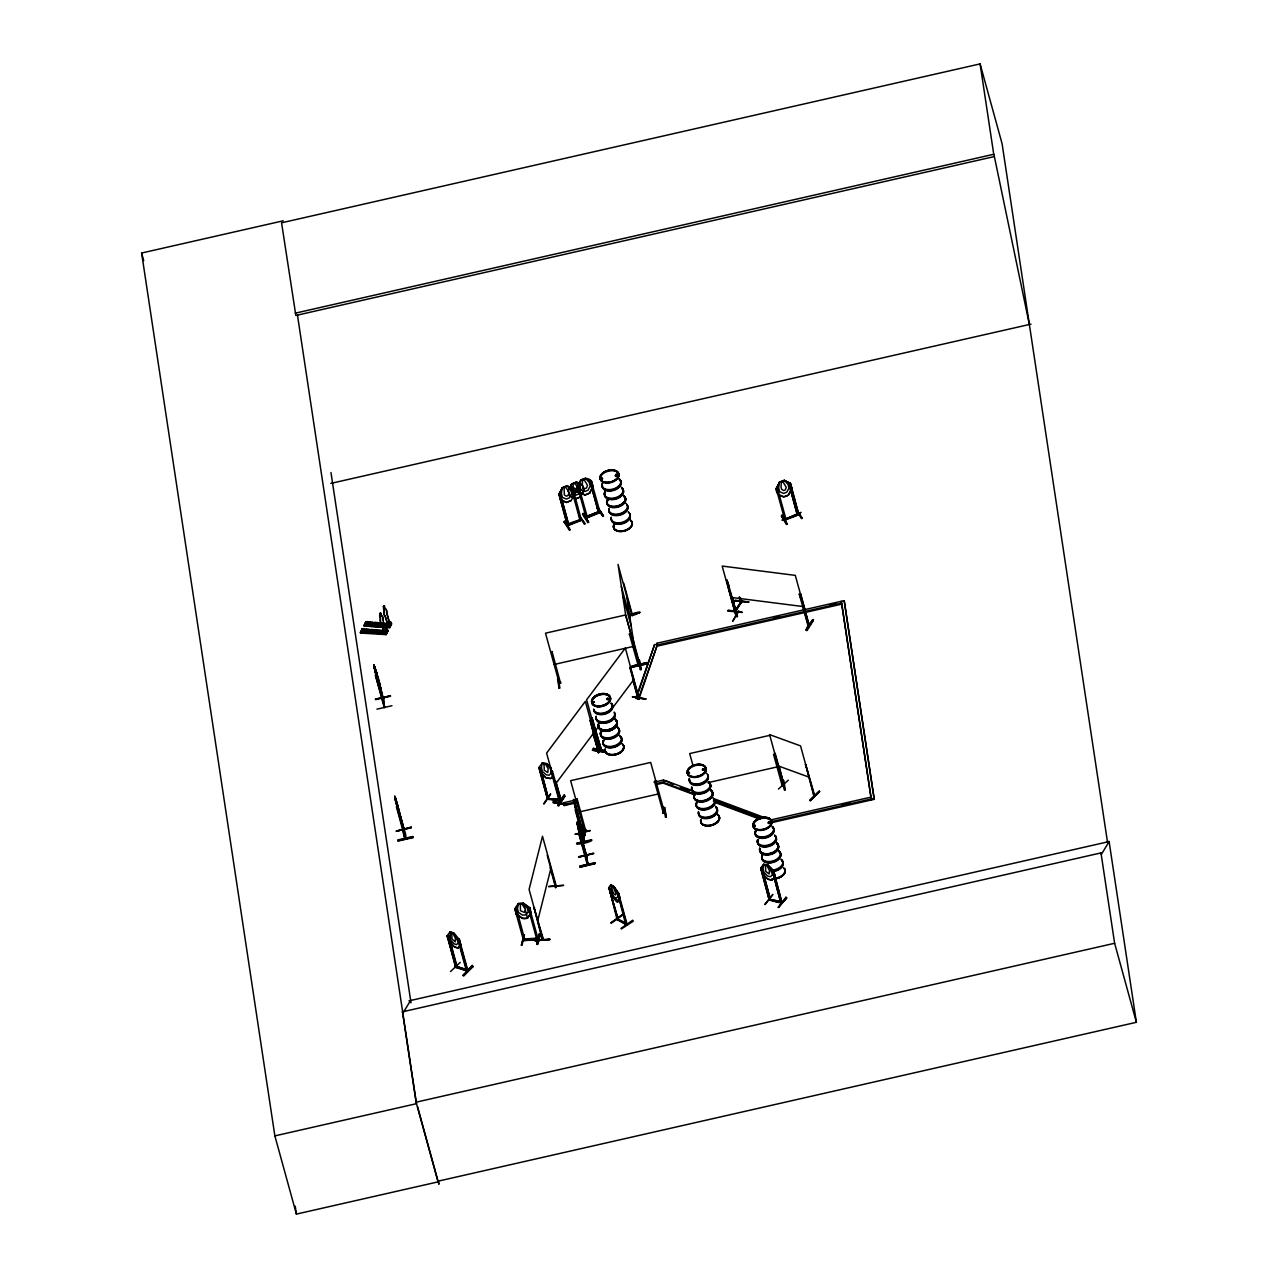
<?xml version="1.0" encoding="UTF-8"?>
<svg xmlns="http://www.w3.org/2000/svg" width="1278" height="1278" viewBox="0 0 1278 1278"><rect width="100%" height="100%" fill="white"/><g stroke="black" fill="none" stroke-linecap="round" stroke-linejoin="round"><path stroke-width="1.5" d="M560.467 493.755L558.901 494.203L567.544 525.833L569.077 525.29M385.413 630.086L384.279 632.61L381.275 623.009A3.435 1.326 -86.3 0 1 380.365 618.44L379.598 615.629L380.572 618.456A3.435 1.326 -86.3 0 0 381.467 623.025L384.47 632.626M385.796 629.846L386.371 632.674L386.467 629.958L384.742 630.198L385.764 630.629L386.499 629.399L387.122 631.683M390.125 623.121L388.464 623.137L390.365 623.233M384.343 606.06L385.429 609.191A3.435 1.326 -86.3 0 1 386.787 612.833L390.333 625.645L390.046 623.696M384.87 630.613L385.972 630.405M386.1 630.709L385.013 630.326M390.094 625.629L390.221 622.338L389.742 623.616L388.656 622.833M451.629 933.1L452.061 939.074L455.24 941.854L455.383 938.164L452.939 933.515L451.533 933.196M551.106 769.484L560.643 802.456C559.077 805.3 559.716 799.932 560.786 801.514M559.876 803.303L550.419 768.925L546.824 763.749L542.144 763.158M597.689 751.432L598.487 750.346L598.663 752.566L593.104 734.371M599.701 748.86C601.059 746.192 600.005 750.889 600.021 749.882M403.193 828.623L404.136 829.087M404.663 836.739C407.187 841.739 405.11 828.719 403.513 829.662L394.678 796.242L395.972 799.74M631.428 613.712C634.287 616.14 630.31 613.648 632.29 614.191M638.856 663.042L639.655 662.755L639.99 664.879L631.22 632.642L629.447 634.303L631.22 632.642M638.968 664.256L639.815 663.825L639.08 663.138M601.363 478.116L601.826 478.994M601.443 479.01L602.098 478.276M602.497 478.483L601.634 479.026M592.752 702.053C591.954 702.9 594.701 701.989 593.423 702.628M593.072 702.485L593.136 701.622M615.469 475.128L616.028 475.847M615.756 475.64L616.523 474.745M616.316 475.576L617.498 474.841L615.9 474.473M617.514 474.665L617.29 475.56M607.146 699.018L609.191 698.555M608.52 699.338L607.274 698.427L606.842 699.465M689.114 773.158L688.698 772.503M689.225 773.206L689.433 772.455M702.341 769.995L703.172 768.893M754.675 825.269C756.272 825.46 754.164 826.978 754.451 825.348M754.228 825.652L754.835 826.131M768.957 823.192L768.893 821.866C765.969 823.959 772.056 824.182 770.586 821.818M768.621 822.856L769.132 821.946M770.219 822.904L769.564 821.658M769.084 900.031L770.522 900.351L762.071 868.577L770.634 899.936M768.989 899.009L769.899 899.201C773.03 901.469 766.768 896.996 770.203 899.217M782.072 902.396L780.538 901.054M382.489 697.165C384.119 702.756 382.681 694.577 382.569 697.996M383.288 697.756L383.08 697.053M383.592 699.002L374.678 666.733L377.745 676.637M384.55 706.127L383.751 706.399L384.726 707.405L375.46 675.375L384.215 707.613L383.496 698.251M582.353 832.617L582.209 831.579M584.493 841.132L583.471 840.924L582.512 832.713M582.48 832.857L583.854 842.122L583.774 841.084M584.142 840.876L582.976 832.825M575.691 809.773L584.461 842.01L583.551 840.269M578.023 824.07L586.714 856.468L576.969 822.297L585.979 855.685L587.385 864.998L578.63 832.761L588.04 864.647M587.944 863.992C586.57 860.669 586.794 866.101 587.768 863.928M587.64 863.529L586.57 855.589L587.96 864.663M610.756 884.823L613.967 886.692L618.616 893.482L627.21 924.793L617.018 919.473L618.408 919.633L608.903 887.827C612.689 878.769 609.175 898.514 616.715 897.843L618.073 896.15L617.034 892.427L614.095 886.612L610.66 884.664M598.695 512.686L600.149 512.638L591.251 481.023L585.548 478.403L580.915 480.272L577.608 487.03L574.908 483.467L573.359 484.106L572.736 488.595M582.544 480.209L582.273 485.145L583.679 490.161M765.442 865.334L765.762 871.436L769.148 873.976L769.404 870.174L766.864 865.637L765.362 865.43M535.067 940.8L550.099 939.394L535.035 939.697M364.709 629.048C359.102 637.898 369.166 626.811 362.105 628.872L360.428 633.041L386.116 634.623M362.105 628.872L360.476 632.466L386.659 633.553L360.811 631.827L360.508 632.658M387.49 631.636L361.818 630.31M387.41 629.431L384.678 629.527L387.41 629.431L388.001 630.869L361.818 629.798M389.582 622.977L387.202 626.891C385.477 623.952 391.148 625.07 389.822 627.626L364.15 625.996L365.827 621.827C372.888 619.75 362.824 630.853 368.431 621.987M390.014 627.21L390.381 626.46L364.198 625.421L365.827 621.827M365.492 623.313L391.483 624.319M387.426 624.287L365.572 622.929L365.875 622.098L391.723 623.792L391.132 622.386L388.544 622.21L388.959 622.929M386.068 634.687L386.435 633.984L360.396 632.195M387.458 631.955L363.815 630.102M387.665 631.524L386.084 634.112C386.739 630.837 379.838 633.089 385.716 632.754M365.875 622.61L391.18 624.894M391.387 624.463L390.046 627.115L364.534 625.277M544.029 764.02L544.252 770.235L547.815 772.551L548.15 768.621L545.514 764.212L543.949 764.132M610.932 922.972L622.769 914.441L611.251 922.652M622.833 914.936L611.363 923.099M379.774 613.967L379.726 615.261M383.496 606.906L383.448 608.216M450.016 932.125L450.543 939.985L453.946 943.771L456.565 944.634L458.387 942.541L454.057 933.291L450.016 931.87L454.073 933.196L459.345 939.554L460.703 944.506M405.685 837.921C403.88 839.486 402.634 830.764 403.944 828.448M405.717 838.576L396.899 806.562M630.15 614.43C653.17 607.369 627.802 618.52 632.466 614.51M639.703 663.586L637.914 664.512M570.691 489.889L571.665 484.074L576.394 482.125C594.094 492.158 566.921 474.649 579.94 486.135L580.963 489.857L578.726 494.043L575.627 495.305L571.713 493.612L570.691 489.889L566.969 485.864L573.151 488.851L574.285 493.739M579.924 486.103C577.976 478.323 587.273 475.959 591.666 481.279L593.04 486.247L589.685 493.116L584.893 495.065L578.758 491.934L577.384 486.966L580.739 480.097M584.19 840.652L583.742 841.962M584.573 841.882L582.848 831.499L582.337 832.521M586.362 855.238L585.659 854.455M450.543 971.504L460.24 962.382M564.045 521.839L564.652 520.945L570.084 529.795L569.301 530.114L564.093 521.807L570.084 529.795M583.087 513.468L588.615 522.239L587.816 522.558L582.56 514.331L583.167 513.373L588.615 522.239M587.816 522.526L588.423 521.584M781.417 516.088L782.024 515.194L787.2 524.172L786.401 524.475L781.465 516.056L787.056 524.044M781.992 515.21L787.2 524.172M764.675 904.457L772.886 894.408L765.218 904.489M567.192 524.347L568.902 524.379C600.341 512.414 557.543 527.127 568.534 524.22M579.621 519.315C580.084 523.533 580.244 515.338 581.41 520.258L567.704 525.769L559.077 494.49L560.227 494.139M543.581 803.846L550.419 794.005M544.204 803.846L550.626 794.101M732.901 621.108L738.364 611.076M738.94 611.124L732.741 620.98M557.559 678.826L559.093 688.251L559.924 688.059L558.151 678.043M558.246 678.586L559.141 688.155M583.391 826.003L585.052 835.524L584.222 835.716L583.359 825.492L585.052 835.524M455.319 966.152C458.866 967.382 454.185 964.299 455.783 967.478L447.14 936.055L448.882 940.496L454.153 946.647L458.179 948.068L460.575 944.426M455.831 967.43L447.284 935.64L450.016 931.87M457.284 967.414L448.61 935.592M531.137 912.891L529.795 907.811L523.469 903.179L518.389 903.61L523.389 903.418L527.207 908.019L528.229 911.741L525.769 914.904L522.51 915.128L518.469 912.38L517.446 908.658L518.533 903.626L514.874 909.281L516.2 908.354M516.312 913.802L514.986 908.818L516.424 908.722L524.986 940.464L524.363 939.41C520.753 939.538 526.52 937.796 524.986 940.464M521.967 904.169L520.354 904.169L520.466 910.687L524.284 912.396L525.338 910.367M523.389 903.418L529.779 907.923M522.51 918.387C507.574 906.23 521.855 922.125 527.447 917.939L531.169 912.78L527.542 918.163L523.469 903.179M529.795 907.811L528.102 908.45L529.539 908.019L538.23 939.649L537.591 938.579L523.181 939.426M523.804 935.384L521.344 945.432L524.411 934.761L522.031 945.225M523.261 939.074L523.645 940.608L538.022 939.697M524.763 938.979L537.703 938.084L538.022 939.218M543.294 938.931C540.338 938.26 544.172 936.806 542.335 939.857L534.028 907.588L543.294 938.931L542.91 939.841L529.092 889.44L542.495 836.259L556.377 886.453M534.539 907.556L533.805 908.482M535.083 940.88L550.099 939.394L535.163 940.304M548.773 886.341L563.406 885.335M528.197 908.115L536.808 939.394M536.568 939.745L536.265 938.611L537.846 938.164M537.064 944.458L540.259 934.378L537.064 944.458L539.3 933.835L540.306 934.442M539.332 933.835L536.968 943.819M540.211 934.362L537.878 944.378M542.351 937.637L542.112 938.643M555.515 885.446L555.595 887.587L555.818 886.325M543.038 939.634L542.144 937.844M555.882 886.389C554.46 888.514 557.767 886.277 555.371 886.772M563.662 885.414L548.661 886.74M364.182 625.98L389.838 627.578M386.627 633.616L360.811 631.827M362.153 629.143L388.001 630.869M389.854 627.258L364.198 625.421M390.189 626.603L364.118 625.15M537.703 920.735L551.122 867.554M616.843 918.355L618.217 918.483L617.37 917.987M618.089 918.483L617.897 919.984L608.887 887.619C619.59 912.684 620.006 897.491 614.782 899.44L610.245 892.587M617.562 919.026L625.916 923.067M617.162 919.505L626.715 925.016L625.725 924.569L617.609 892.923L618.744 893.386L620.102 898.354L618.121 901.23M379.87 613.568L379.79 615.645M383.592 606.507L384.295 611.411A3.435 1.326 -86.3 0 0 385.189 615.964L388.192 625.565L389.982 622.322L390.621 624.607M386.962 625.277L387.266 626.364L389.071 623.552L388.544 622.21M385.557 630.134L382.873 619.878A3.435 1.326 -86.3 0 0 381.499 616.236L380.62 613.12M389.023 623.265L389.774 623.249M372.856 631.284L372.521 631.651M728.109 611.108L742.167 612.386L728.252 610.117L728.109 611.188M728.38 610.628L742.167 612.386M734.754 610.117L735.904 609.446M740.409 601.475L741.32 602.705L740.281 598.056M635.981 697.612L654.592 644.591L657.435 644.559L639.096 698.555L636.252 698.587L635.981 697.612L638.824 697.58L657.435 644.559M638.808 691.27L654.592 644.591M553.342 801.625L553.118 802.808L566.777 804.677L553.342 801.625L566.569 804.15M623.36 745.346A9.633 5.927 -15.4 0 1 616.635 754.483A9.601 5.895 -15.4 0 1 605.181 751.033L593.327 748.365L593.136 749.483L606.395 751.879M383.4 606.491L384.534 606.076M568.982 493.004L567.927 495.576L566.378 496.199L564.349 494.89L564.093 487.861L565.627 487.237L568.422 490.928M578.247 489.25L577.209 491.806L575.659 492.445L573.63 491.119M789.181 483.803L790.347 483.435L784.277 480.288L779.5 482.03L776.161 488.931C775.73 495.033 783.622 498.947 788.414 495.017L791.849 488.292L788.462 495.113L783.654 496.998L777.535 493.899M598.008 752.566L597.769 751.208M599.222 751.72C597.641 754.883 600.436 748.413 598.152 751.512M639.096 698.555L625.357 648.042L586.618 699.785L600.468 750.09L601.251 749.18L594.637 727.262M638.888 697.309L638.489 699.322L629.942 667.931L630.597 667.052L629.942 667.931M639.24 698.379L638.026 699.242L638.824 698.155M783.973 783.638L783.702 783.973M813.511 794.852L814.517 794.66L813.83 796.002M813.862 796.066L805.603 764.42L814.805 795.906L814.07 794.485M543.07 939.729L542.623 938.611M601.283 478.978L602.609 478.467L601.155 478.419M592.912 701.798L593.04 702.644M594.046 702.245L593.343 701.542L594.03 702.517M688.235 772.934L688.954 772.295M702.932 770.059L703.411 768.973M704.625 769.787L704.066 768.685M770.842 822.808L769.005 821.77M573.151 488.851L567.001 485.704L562.224 487.653L558.869 494.522M582.417 485.081L583.854 490.145L580.388 496.918L575.691 498.708L569.764 495.8L568.199 490.848L571.554 483.979L576.394 482.125M571.665 484.074L568.199 490.848M574.461 493.723L571.17 500.688L566.314 502.542L560.435 499.474M575.659 498.867L580.5 497.014L583.79 490.049M589.573 493.02L593.04 486.247M777.727 488.132L776.145 488.515L779.66 482.205L784.325 480.384L787.983 484.346L789.005 488.068L786.753 492.222L783.638 493.452L779.692 491.726L778.669 488.004L779.5 482.03M567.544 525.45L581.506 519.811M579.765 519.251L581.043 518.74M599.701 512.334L586.027 517.925C584.062 516.328 588.759 515.545 587.369 517.798M585.835 516.695L599.893 511.408L599.941 512.702M366.435 629.159L364.821 632.754L366.435 629.159L369.118 629.591L367.409 632.914L369.038 629.319M370.157 622.098L368.543 625.693L370.157 622.098L372.841 622.546L371.131 625.869L372.761 622.274M371.355 629.479L369.725 633.073L371.355 629.479L374.023 629.91L372.329 633.233L373.959 629.639M375.077 622.418L373.448 626.012L375.077 622.418L377.681 622.594L376.051 626.188L377.681 622.594M385.109 630.437L383.48 633.952L383.24 632.338M389.566 625.453L389.87 626.539L391.132 622.386M387.585 630.789L386.148 633.584L385.844 632.498M784.58 518.564C769.5 526.6 827.026 501.152 786.146 518.724L786.369 519.539M797.105 513.708L798.526 513.149M798.702 513.436L797.184 514.091M798.846 514.683L790.491 483.324L784.325 480.384M599.941 749.866L591.394 718.715L592.049 717.837L601.187 749.339M571.697 493.627L569.445 497.813L566.362 499.075L562.432 497.382L561.409 493.659L562.224 487.653M404.982 837.873L404.966 838.751M632.594 615.405L631.795 614.654L631.843 615.501M555.738 886.692L555.339 885.558M583.471 840.045L583.551 840.876M558.821 682.053C563.758 681.35 556.265 684.625 560.547 681.989M559.141 683.203L560.707 683.171L559.365 683.57L545.498 633.185L625.565 614.974L639.575 665.231L625.597 614.59L618.025 564.413L632.035 615.661M637.674 664.8L637.834 663.985L638.233 665.646L629.383 633.968M583.95 829.534L584.653 831.019L585.931 830.285L584.637 830.972M654.528 781.449L655.87 781.13L654.528 781.449L663.362 813.112C660.55 809.15 667.691 812.329 662.819 812.281M783.382 785.315L782.248 785.97C780.251 784.612 785.635 783.829 782.04 784.42C781.114 786.481 783.957 786.593 783.606 784.021M410.573 1000.482L402.858 1013.294L402.458 1011.825L1100.981 852.905L1101.38 854.375L1109.112 841.563L1107.451 841.819L1002.096 143.743L980.098 63.9L281.575 222.819L295.841 315.474L994.364 156.555L1029.365 324.484M617.993 901.325L619.862 898.338M727.629 584.733L728.859 584.877M735.824 615.293L736.447 615.932M735.729 615.261C739.147 614.446 735.345 617.402 737.262 616.507L728.652 585.228M799.293 594.238L800.747 594.046L809.293 625.693C804.453 623.632 812.377 624.559 808.031 625.597L799.293 594.238L800.747 594.046M807.552 624.686L808.942 624.127M806.13 629.798C824.374 606.507 802.089 630.022 807.073 630.549L813.255 620.661L812.313 619.942M806.306 630.453L812.552 620.437M538.933 767.535L547.607 799.341L538.933 767.535L542.207 763.046L546.856 763.637L551.537 768.174M539.172 767.487L540.37 767.759L539.124 767.599M542.207 763.046L541.441 767.774L542.463 771.497L546.233 774.819L549.236 775.203L551.441 772.631M540.514 772.359L546.249 778.03L550.962 778.526L553.102 775.602M550.786 778.494L546.249 778.03L540.37 772.391M547.479 799.309L547.064 798.063L549.045 798.958M559.94 800.427L559.476 799.277L548.677 798.59L559.572 799.597M557.975 805.092C570.962 785.986 560.243 798.319 558.821 805.811L565.068 795.89L558.166 805.619M558.071 805.715L564.157 795.204M748.748 601.954L735.042 600.197M740.905 600.612L740.345 601.587L741.48 600.692M735.329 610.389L740.905 601.97L736.032 609.638M741.048 600.484L741.352 601.634L735.074 611.491L726.527 580.1M383.528 606.171L384.39 605.868M379.806 613.216L380.812 613.12L381.707 616.252A3.435 1.326 -86.3 0 1 383.065 619.894L382.873 619.878M518.421 903.498L514.794 908.898L523.629 940.656L523.053 939.49M460.671 944.33C458.323 952.493 450.463 944.202 448.882 940.496M761.96 868.193L760.857 868.449L763.717 864.232L760.682 868.369L769.308 900.143M772.12 880.175L767.774 879.104L762.055 873.337L767.743 879.232L772.12 880.175L774.18 877.379M552.479 771.257L551.377 772.04L552.479 771.257L561.234 802.52L560.467 803.495L546.601 753.125L585.34 701.382L599.254 751.799M598.471 752.646L590.116 720.297L598.727 751.592L598.088 752.47L598.807 751.496M592.497 717.916L591.394 718.715M592.401 750.33L606.044 752.135M637.227 697.868L632.466 696.798L645.694 699.162M560.179 801.402L560.595 803.319M600.868 748.189L600.085 749.052M600.005 749.994L601.123 749.212M638.521 697.021L637.722 698.092L638.904 697.197M638.68 698.283L646.093 698.858L632.434 697.005M555.211 784.404L593.951 732.661M595.229 731.08L598.759 726.367M612.849 707.549L633.984 679.337M769.26 900.191L760.921 868.337L762.263 873.209M768.11 865.19L763.749 864.487L763.062 868.8L764.084 872.523L767.695 876.085L770.538 876.692L772.567 874.36L768.078 865.302L773.797 871.085L768.11 865.19L763.637 864.343M772.375 870.941L780.778 902.683L782.024 902.843L773.541 871.197L772.375 870.941L780.73 902.603M781.721 901.693L770.299 899.536L781.401 901.693L781.896 902.811L773.669 871.101L775.075 876.149M785.842 897.22L786.737 898.019L778.302 907.476L785.954 897.284M786.178 897.827L778.302 907.476L786.657 897.923M601.587 478.276L602.162 478.499M617.194 475.16L616.14 474.346M606.874 698.746L607.785 698.044M608.903 699.178L608.935 698.187M609.398 698.938L607.961 699.881L606.81 699.098M702.469 769.5C703.89 767.503 705.632 770.826 703.843 768.685M702.98 769.244L703.651 770.267M704.497 769.931L704.274 768.733M702.66 770.219L704.993 769.691M755.346 826.243L754.851 825.332M768.765 822.872L770.426 822.441M741.08 601.81L741.895 601.762L740.761 598.104M558.981 682.021L560.339 681.701M584.11 829.486L585.58 829.102L585.995 830.604M663.042 813.096L662.978 811.498M664.384 811.562L662.771 811.993M782.2 785.65L783.558 785.331M783.606 785.65L769.58 734.61L800.555 745.905L814.374 796.274M735.569 610.58L732.645 597.673M456.31 966.599L456.965 967.734L448.546 936.087M466.278 969.299L466.438 970.929L457.796 939.506L458.099 938.659L459.441 939.442M457.796 939.506L459.329 939.442L467.924 970.865L455.958 966.983M455.527 966.28L456.246 967.015M466.486 969.315L467.62 969.73L466.582 969.331M463.083 975.018C481.167 957.749 468.643 967.126 463.866 975.849L472.988 966.551L463.275 975.561M523.421 940.225L538.006 939.266M536.345 938.26L536.984 939.33M775.139 753.301L784.021 785.107L779.308 766.672M778.43 789.085L788.318 780.187M806.13 764.611L805.268 764.739M810.188 800.731L819.757 791.609L819.246 790.874L809.725 800.028L810.188 800.731L819.486 791.481M695.136 795.06L663.697 783.318L663.426 782.344L665.311 780.586L693.059 790.938M600.516 749.212L600.42 747.886M376.243 624.591L375.62 623.44L374.662 624.766M587.624 863.593L587.545 862.874M617.13 475.688L617.833 474.649M593.567 702.021L593.966 701.782M607.082 698.762L608.887 698.81M689.529 773.11L688.475 773.35M755.25 826.083L754.547 826.259M768.829 822.393L770.091 822.105M617.098 919.537L608.999 887.715M608.504 888.114L609.782 888.338M613.089 886.724L616.012 893.657L615.501 894.967L614.43 894.344C613.041 893.53 610.133 884.759 613.216 886.628M613.967 886.692L618.744 893.386M617.21 893.21L618.488 893.434M626.3 923.946L625.805 923.004M621.092 928.371L632.626 920.224L633.281 921.15L621.284 929.026M736.096 615.996L735.856 614.814L737.055 614.958M807.664 624.015L808.303 625.15L803.143 607.082M734.77 600.596L748.477 602.337M548.518 798.303L547.288 797.728L547.735 798.798M548.597 799.421L540.37 767.759M638.585 699.306L638.968 697.101M586.33 855.381L586.362 854.487M376.004 624.734C377.665 621.188 371.962 625.485 375.94 624.527M581.107 519.124L579.861 519.619M580.196 520.29L581.442 520.306L572.943 488.867L571.825 489.41M587.081 516.711L587.465 517.35M599.701 511.12L587.145 516.216M592.481 750.106L605.676 752.502M784.884 519.699L798.878 514.635L797.264 514.906L788.893 483.563M616.172 474.41L615.229 475.847M770.075 822.936L768.989 822.92M737.278 616.587L732.502 598.072M808.846 624.607L809.166 625.757M547.607 798.862L561.314 800.603L556.106 782.184M548.693 799.421L540.147 768.094M567.033 485.959L562.384 487.845L558.901 494.203M582.608 480.304L584.158 479.681L587.497 485.448L586.458 488.02L584.909 488.643L582.864 487.333M591.442 481.311L589.973 481.55L598.983 513.149M560.291 499.586L566.362 502.382L570.994 500.497M584.893 495.065L589.685 493.116M578.822 515.194L584.222 524.06L585.005 523.74L578.87 515.194L585.005 523.724M600.053 512.606L586.219 518.213L587.497 517.702L578.662 486.183M602.737 516.504C605.58 515.961 588.263 496.551 602.673 515.865L597.481 508.293L598.264 507.973L603.52 516.184L597.545 508.101M782.919 481.646L781.369 482.253L781.018 487.078L781.625 489.266L783.67 490.592L785.219 489.985L786.274 487.429L782.871 481.55M776.321 488.803L777.439 488.452M790.251 483.356L788.83 483.579M796.258 509.618L802.217 518.261L801.434 518.596L796.258 509.618L802.217 518.277M776.145 488.515L784.932 520.098L798.878 514.635M780.89 901.006C783.781 905.846 764.739 897.587 770.794 899.952M769.484 899.728L769.388 898.53L769.899 899.201M372.217 631.572L370.62 631.124L372.441 630.533M559.444 683.075L559.125 681.941M615.692 475.975L616.923 475.72M703.283 768.861L704.194 768.861M703.715 769.116L703.315 769.867M702.74 769.66L704.114 770.091M599.494 511.168L599.957 512.75M618.025 920L609.382 888.625M626.412 923.962L617.737 919.09M581.346 519.874L580.835 518.708M568.614 524.986L561.697 499.203M395.078 798.095L396.228 801.258M395.525 798.079L404.311 830.349L395.685 798.031M395.237 798.063L395.413 799.085L395.03 798.335M397.011 805.875L395.221 799.421L397.266 807.408M398.784 811.131C393.289 788.414 401.596 819.661 398.48 812.473M623.776 583.311L632.546 615.533M630.07 614.335L639.623 612.817M630.198 614.766L639.575 612.625M552.032 651.556L550.722 652.195L552.032 651.556L560.563 683.299M557.575 678.858L558.23 678.011M638.792 660.375L639.623 660.183L641.141 669.576L640.246 669.145M639.527 662.787L637.754 664.448M647.067 662.611L632.067 666.094L647.051 662.547L647.323 663.713L632.29 667.116L647.307 663.697M411.308 827.217L396.388 831.211L411.292 827.17M411.356 827.537L396.34 831.019M577.161 799.038L575.867 799.677L577.161 799.038L585.691 830.78M412.986 837.649L397.985 841.084L397.73 839.95L412.73 836.467L412.97 837.569M773.573 754.355L774.931 754.036L773.637 754.675L782.248 785.97M782.791 780.107L783.813 780.57L785.331 789.964L784.5 790.155L782.919 780.139M664.752 807.664L663.745 807.201L665.439 817.233L666.269 817.041L664.752 807.632M584.334 829.837L585.372 829.582M663.138 812.728L664.592 812.345M402.458 1011.825L416.085 1102.195L438.034 1181.878L296.4 1214.1L274.866 1135.886L141.618 253.028L283.253 220.806M295.202 313.19L993.741 154.271L980.098 63.9M330.842 483.404L1031.011 324.117M376.147 675.263L376.099 676.11L373.783 664.911L375.109 668.394M374.166 666.781L377.537 677.803L376.93 676.222M374.262 668.09L377.409 679.529M375.492 669.8C377.457 679.608 373.256 664.4 376.403 671.765M375.524 669.976L379.167 684.736L377.953 679.305L378.607 681.03M376.371 671.621L377.569 679.161L377.058 678.283M375.796 673.027L377.649 681.126M376.211 671.653L380.956 690.008L377.713 678.65M377.585 676.685L379.39 684.641M377.569 677.628L378.735 680.775M378.24 677.548L381.93 693.794L379.502 686.989M377.665 678.953L379.438 685.407M377.809 681.03L378.528 682.947L377.617 680.982M379.454 682.548L381.259 690.567M379.007 686.094L376.036 674.56M380.876 692.005L381.723 693.65M390.477 695.887L375.365 699.194L390.381 695.775M375.508 699.657L390.509 696.206M554.109 664.48L634.176 646.253M657.291 645.055L841.547 603.136L841.819 604.111L657.563 646.045L657.291 645.055L657.02 643.233L844.199 600.644L874.296 799.309L771.289 822.744M773.653 617.737L779.484 616.411M829.901 604.941L835.732 603.615M769.755 735.361L689.689 753.573L693.235 766.465M573.55 799.597L574.828 802.904M577.64 802.504L564.173 805.571L563.902 804.581L563.63 802.76L577.097 799.693M654.08 782.184L663.713 779.995L663.985 780.97M573.886 801.29L576.506 810.619L576.122 809.693M577.336 815.492L578.263 817.457L573.518 799.421L583.263 833.607L574.397 801.242L577.576 814.23M563.902 804.581L577.368 801.53M656.285 783.574L663.985 781.816L663.713 779.995M656.557 784.548L664.256 782.791L663.985 781.816M579.238 811.945L659.304 793.734M707.836 782.695L778.366 766.64M577.336 824.15L578.519 827.297M578.167 825.013L586.123 856.627M577.129 822.249L579.206 831.946M579.397 829.102L581.666 840.141M575.228 834.183L590.244 830.764M575.276 834.374L590.18 830.396M591.522 839.71L576.538 843.24C576.058 845.701 593.12 841.771 591.554 839.822M578.678 857.043L593.695 853.624M578.726 857.234L593.647 853.257L578.63 856.675M586.506 855.573L587.081 863.848M696.206 803.862A9.761 5.991 -15.4 0 0 707.74 808.926A9.761 5.991 -15.4 0 0 713.38 798.462L770.746 819.933L870.829 797.168M842.234 804.709L849.934 802.967M844.199 600.644L874.024 798.335L771.033 821.77L770.746 819.933M580.228 867.171L579.956 865.989L595.149 863.225L580.212 867.139L595.213 863.672M579.988 866.117L594.989 862.65M408.944 1000.866L1109.112 841.563L1136.382 1022.304L437.859 1181.223M416.085 1102.195L1114.624 943.276L1100.981 852.905M274.866 1135.886L416.5 1103.665L297.47 315.091M1107.467 841.93L1109.112 841.563M375.668 624.622L374.821 624.654M371.946 631.683L370.636 631.316L372.186 630.485M560.579 799.884L559.508 799.708M617.593 919.106L617.098 917.908M585.723 830.301L584.477 830.956L570.627 780.666L650.694 762.439L664.544 812.744L663.362 813.064M584.653 831.019L584.014 829.853M703.89 770.235L702.9 770.346M769.612 823.208L768.461 822.633M522.494 918.499L527.558 918.067M547.224 855.301L556.106 887.555M616.651 474.314L617.785 474.553M769.372 823.24L768.382 823.192M578.487 486.63L577.592 486.934L586.267 518.293L586.075 517.063M383.512 608.584L384.087 611.395A3.435 1.326 -86.3 0 0 384.998 615.964L388.001 625.549M385.429 609.191L385.237 609.175A3.435 1.326 -86.3 0 1 386.595 612.817L389.694 623.36M388.4 622.482L391.004 622.642M390.349 623.424L388.656 623.568M367.473 623.44L387.234 624.638M386.835 625.533L389.439 625.709M638.968 660.247L641.125 669.544M664.097 807.728L666.253 817.009M730.792 597.353L803.91 606.667M748.796 601.986L734.738 600.788M547.527 799.229L561.09 800.955L555.371 780.698M466.997 970.018L467.62 971.184L458.866 939.857M466.949 970.417L458.115 939.186M467.317 971.152L455.767 967.382M593.327 748.413L604.718 750.346M564.796 804.229L553.422 802.185L566.681 804.581M784.548 519.044L785.139 520.13M760.602 868.784L761.768 869.04M773.27 871.516L772.104 871.276A9.761 5.991 -15.4 0 0 781.785 866.819A9.761 5.991 -15.4 0 0 781.481 860.078M769.212 900.063L781.896 902.811M384.135 707.501L383.416 698.267M736.048 616.395L722.166 566.058L795.299 575.372L809.15 625.677M548.566 797.823L549.125 799.054M447.46 935.736L448.69 935.991M447.14 936.055L448.227 936.407M473.02 966.631L472.173 965.769M780.347 901.501L781.848 901.341M778.19 765.889L809.182 777.2M672.979 784.325L665.311 780.586M680.375 787.088L689.625 790.539M715.52 800.204L761.768 817.457M663.426 782.344L693.011 793.382M713.364 800.986L759.611 818.24M715.488 802.648L759.883 819.214M598.631 513.181L591.506 487.062M580.947 489.825L584.877 491.503L587.976 490.257L590.212 486.055L589.19 482.333L585.484 478.307M578.966 491.918L584.941 494.906M615.453 475.847L617.45 475.911L617.673 474.473M582.528 833.703L582.081 831.802M627.067 924.617L625.869 924.601M783.031 780.57L784.676 790.028M638.728 659.752L640.31 669.768M741.831 601.682L735.553 611.539L730.042 591.203M740.697 602.577L739.211 597.098M521.983 904.057L524.747 908.195M575.691 498.708L569.621 495.912L568.375 490.832M583.135 514.028L588.391 522.239M560.179 493.691L568.966 525.258M576.793 812.792L577.289 813.671L575.851 806.626M580.244 835.668L580.739 836.547L579.301 829.502M378.432 683.251L379.087 684.193M583.822 841.946L575.18 809.901M398.033 809.597L398.496 810.476L396.995 803.447M373.783 664.911L382.953 699.258M377.186 675.758L377.857 678.985M379.854 687.724L379.55 684.609M398.448 812.313L399.311 814.294M579.573 832.569L579.956 833.496L579.11 829.486M376.403 675.183L376.818 675.998M377.777 680.152L378.144 681.078M379.806 686.03L380.189 686.957L379.342 682.947M397.346 806.498L397.714 807.424L396.835 803.431M577.177 822.441L578.279 825.78M376.339 672.532L378.607 681.014M374.885 667.244L373.831 665.087L376.275 676.158L375.46 675.375M376.259 672.164L377.25 677.1M710.951 789.996A9.633 5.927 -15.4 0 1 704.146 800.667L704.21 800.955A9.633 5.927 -15.4 0 0 711.047 790.363A9.601 5.895 -15.4 0 1 704.226 800.923A9.633 5.927 -15.4 0 1 694.801 794.053M616.97 506.36L617.018 506.567A9.633 5.927 -15.4 0 0 623.84 495.992A9.585 5.879 -15.4 0 1 625.485 498.644M623.776 531.153L623.792 531.185A9.633 5.927 -15.4 0 0 630.597 520.513A9.601 5.895 -15.4 0 1 623.792 531.153L623.776 531.153A9.633 5.927 -15.4 0 1 614.351 524.22A9.601 5.895 -15.4 0 0 623.792 531.153L623.76 531.057M608.616 730.169L608.552 729.946A9.633 5.927 -15.4 0 1 599.094 722.949M993.741 154.271L994.364 156.555M1114.624 943.276L1136.382 1022.304M841.547 602.289L841.275 601.315L871.388 799.98M790.427 483.228L791.849 488.292M790.587 484.905L798.782 514.778M790.315 489.091L797.44 515.194M874.024 798.335L874.296 799.309M777.407 488.068L786.13 519.731M799.517 593.887L801.066 599.542M739.674 597.161L741.128 602.785M727.134 580.212L728.029 583.455M727.006 580.148L729.035 587.513M736.783 615.405L737.055 616.603M728.14 586.618L736.24 616.012L737.63 616.188M657.02 643.233L657.291 644.208M621.348 586.394L629.958 617.673M622.642 595.005L631.268 626.3M637.53 664.161L637.898 665.614M632.051 666.014L632.306 667.196M630.661 668.857L638.76 698.251L638.105 699.13L632.594 679.161M637.722 698.092L638.026 699.242M571.506 489.107L580.116 520.737M592.049 717.837L593.599 723.492M618.089 893.721L626.811 925.064L617.609 892.923M563.63 802.76L564.173 805.571M550.115 867.506L555.595 887.587M386.26 629.383L386.899 631.667M411.388 827.729L396.388 831.211M404.327 830.46L394.854 796.21L395.237 799.501M396.372 806.69L405.142 838.911M417.555 1106.716L438.929 1184.275L438.434 1181.096M141.618 253.028L143.711 260.664M395.413 799.085L396.755 804.325M575.531 807.52L574.046 801.258M578.982 830.38L577.496 824.118M374.486 667.771L377.17 677.963M576.65 843.672L591.698 840.413M391.947 705.744L376.93 709.162M395.381 799.373L397.282 807.456M575.771 806.21L577.608 814.31M574.157 802.568L575.835 810.715M577.608 825.444L579.445 833.544M577.448 825.476L579.285 833.575L579.142 832.649M377.585 676.621L378.304 679.864M377.505 677.084L378.24 680.407M841.835 604.238L871.085 798.015M626.635 595.708L633.92 643.92M577.752 814.198L578.087 817.489M574.429 801.418L574.557 802.264M578.63 832.761L578.758 833.607M330.97 472.509L411.005 1002.799M295.218 1206.224L296.4 1214.1M774.724 836.052A9.601 5.895 -15.4 0 1 767.95 846.675A9.601 5.895 -15.4 0 1 758.541 839.726M774.708 835.461A9.761 5.991 -15.4 0 1 769.068 845.924A9.761 5.991 -15.4 0 1 757.534 840.86M776.72 843.288A9.601 5.895 -15.4 0 1 771.161 853.592A9.617 5.911 -15.4 0 1 759.819 848.672A9.601 5.895 -15.4 0 0 771.161 853.592A9.617 5.911 -15.4 0 0 776.752 843.352A9.633 5.927 -15.4 0 1 771.161 853.592A9.633 5.927 -15.4 0 1 759.771 848.592M759.675 848.097A9.601 5.895 -15.4 0 0 771.017 853.081A9.601 5.895 -15.4 0 0 776.577 842.793A9.633 5.927 -15.4 0 1 771.081 853.289A9.633 5.927 -15.4 0 1 759.691 848.288M774.053 829.518A9.761 5.991 -15.4 0 1 762.966 837.985A9.761 5.991 -15.4 0 1 755.889 830.572M772.327 826.834A9.761 5.991 -15.4 0 1 773.494 828.048M775.474 835.796A9.601 5.895 -15.4 0 1 767.551 845.221A9.601 5.895 -15.4 0 1 757.423 839.902M774.037 830.061A9.601 5.895 -15.4 0 1 763.126 838.384A9.601 5.895 -15.4 0 1 756.161 831.099M772.343 827.409A9.601 5.895 -15.4 0 1 773.494 828.607M774.58 835.029A9.761 5.991 -15.4 0 1 768.941 845.493A9.761 5.991 -15.4 0 1 757.407 840.413M772.2 826.387A9.761 5.991 -15.4 0 1 766.56 836.85A9.761 5.991 -15.4 0 1 755.026 831.786M773.094 827.17A9.601 5.895 -15.4 0 1 765.171 836.595A9.601 5.895 -15.4 0 1 755.042 831.275M781.513 860.637A9.617 5.911 -15.4 0 1 781.816 867.299A9.617 5.911 -15.4 0 1 772.279 871.644M784.468 868.609A9.553 5.879 -15.4 0 1 774.149 878.337M778.078 845.269A9.601 5.895 -15.4 0 1 771.369 854.359A9.601 5.895 -15.4 0 1 759.931 850.956M784.596 868.768A9.633 5.927 -15.4 0 1 774.18 878.577M776.832 843.608A9.633 5.927 -15.4 0 1 771.257 853.944A9.633 5.927 -15.4 0 1 759.867 848.927M779.101 851.436A9.761 5.991 -15.4 0 1 772.231 862.235A9.761 5.991 -15.4 0 1 762.662 855.174M781.098 859.199A9.601 5.895 -15.4 0 1 781.401 865.845A9.601 5.895 -15.4 0 1 771.88 870.174M779.117 852.011A9.601 5.895 -15.4 0 1 773.573 862.315A9.601 5.895 -15.4 0 1 762.215 857.33M781.353 859.631A9.761 5.991 -15.4 0 1 781.673 866.388A9.761 5.991 -15.4 0 1 771.992 870.781M778.989 850.988A9.761 5.991 -15.4 0 1 772.104 861.787A9.761 5.991 -15.4 0 1 762.535 854.742M778.717 850.573A9.601 5.895 -15.4 0 1 771.96 861.196A9.601 5.895 -15.4 0 1 762.535 854.247M614.558 713.523A9.601 5.895 -15.4 0 1 607.849 722.629A9.601 5.895 -15.4 0 1 596.411 719.21M614.558 712.964A9.761 5.991 -15.4 0 1 606.507 722.549A9.761 5.991 -15.4 0 1 596.219 717.134M615.405 719.578A9.601 5.895 -15.4 0 1 609.846 729.866A9.633 5.927 -15.4 0 1 598.471 724.946A9.601 5.895 -15.4 0 0 609.846 729.866A9.633 5.927 -15.4 0 0 615.453 719.61M615.341 719.242A9.633 5.927 -15.4 0 1 608.552 729.914M611.012 703.108A9.761 5.991 -15.4 0 1 606.555 713.14A9.761 5.991 -15.4 0 1 593.743 710.121M614.159 712.07A9.601 5.895 -15.4 0 1 606.235 721.495A9.601 5.895 -15.4 0 1 596.107 716.191M611.028 703.683A9.601 5.895 -15.4 0 1 606.651 713.571A9.601 5.895 -15.4 0 1 594.03 710.584M614.43 712.517A9.761 5.991 -15.4 0 1 606.395 722.102A9.761 5.991 -15.4 0 1 596.091 716.686M612.05 703.89A9.761 5.991 -15.4 0 1 605.245 713.124A9.761 5.991 -15.4 0 1 593.615 709.673M611.779 703.443A9.601 5.895 -15.4 0 1 605.069 712.549A9.601 5.895 -15.4 0 1 593.631 709.146M620.181 736.927A9.601 5.895 -15.4 0 1 613.408 747.55A9.601 5.895 -15.4 0 1 603.999 740.617M620.165 736.352A9.761 5.991 -15.4 0 1 613.296 747.151A9.761 5.991 -15.4 0 1 603.727 740.09M623.313 745.346A9.601 5.895 -15.4 0 1 616.619 754.451A9.633 5.927 -15.4 0 1 605.149 751.065M623.265 745.042A9.633 5.927 -15.4 0 1 615.325 754.515A9.633 5.927 -15.4 0 1 605.149 749.164M615.517 719.881A9.633 5.927 -15.4 0 1 609.941 730.217A9.633 5.927 -15.4 0 1 598.551 725.217M617.785 727.725A9.761 5.991 -15.4 0 1 610.916 738.508A9.761 5.991 -15.4 0 1 601.347 731.463M620.932 736.687A9.601 5.895 -15.4 0 1 613.009 746.112A9.601 5.895 -15.4 0 1 602.881 740.793M617.801 728.3A9.601 5.895 -15.4 0 1 611.044 738.924A9.601 5.895 -15.4 0 1 601.619 731.974M618.344 735.01A9.761 5.991 -15.4 0 1 615.597 745.937A9.761 5.991 -15.4 0 1 602.865 741.304M617.673 727.278A9.761 5.991 -15.4 0 1 610.788 738.077A9.761 5.991 -15.4 0 1 601.219 731.016M617.402 726.847A9.601 5.895 -15.4 0 1 611.858 737.15A9.601 5.895 -15.4 0 1 600.5 732.15M709.002 783.079A9.601 5.895 -15.4 0 1 703.443 793.366A9.601 5.895 -15.4 0 1 692.101 788.382M708.986 782.487A9.761 5.991 -15.4 0 1 703.347 792.951A9.761 5.991 -15.4 0 1 691.813 787.887M704.226 800.923A9.601 5.895 -15.4 0 1 694.801 793.973A9.601 5.895 -15.4 0 0 704.226 800.955A9.601 5.895 -15.4 0 0 710.999 790.315M710.856 789.82A9.601 5.895 -15.4 0 1 704.098 800.443A9.601 5.895 -15.4 0 1 694.673 793.494M704.146 800.667A9.633 5.927 -15.4 0 1 694.689 793.702M707.772 775.075A9.761 5.991 -15.4 0 1 699.737 784.66A9.761 5.991 -15.4 0 1 689.433 779.26M708.603 781.625A9.601 5.895 -15.4 0 1 703.044 791.929A9.601 5.895 -15.4 0 1 691.702 786.928M707.772 775.634A9.601 5.895 -15.4 0 1 699.849 785.059A9.601 5.895 -15.4 0 1 689.721 779.74M708.859 782.056A9.761 5.991 -15.4 0 1 703.219 792.52A9.761 5.991 -15.4 0 1 691.686 787.44M707.645 774.644A9.761 5.991 -15.4 0 1 699.609 784.213A9.761 5.991 -15.4 0 1 689.305 778.813M706.223 772.998A9.601 5.895 -15.4 0 1 700.663 783.286A9.601 5.895 -15.4 0 1 689.321 778.302M715.776 807.68A9.601 5.895 -15.4 0 1 710.217 817.984A9.601 5.895 -15.4 0 1 698.874 812.984M715.76 807.105A9.761 5.991 -15.4 0 1 711.319 817.137A9.761 5.991 -15.4 0 1 698.491 814.102M700.855 820.204A9.601 5.895 -15.4 0 0 712.213 825.189A9.601 5.895 -15.4 0 0 717.773 814.901A9.601 5.895 -15.4 0 1 712.213 825.221A9.633 5.927 -15.4 0 1 700.823 820.22A9.601 5.895 -15.4 0 0 712.213 825.221A9.633 5.927 -15.4 0 0 717.805 814.885M717.629 814.421A9.601 5.895 -15.4 0 1 712.086 824.709A9.601 5.895 -15.4 0 1 700.727 819.725M711.207 791.098A9.601 5.895 -15.4 0 1 705.664 801.386A9.601 5.895 -15.4 0 1 694.305 796.402M717.725 814.581A9.633 5.927 -15.4 0 1 712.134 824.933A9.633 5.927 -15.4 0 1 700.743 819.917M711.111 790.635A9.633 5.927 -15.4 0 1 704.322 801.306A9.633 5.927 -15.4 0 1 694.865 794.325M715.376 806.226A9.601 5.895 -15.4 0 1 709.817 816.53A9.601 5.895 -15.4 0 1 698.475 811.53M713.396 799.038A9.601 5.895 -15.4 0 1 706.638 809.677A9.601 5.895 -15.4 0 1 697.213 802.728M716.798 807.872A9.761 5.991 -15.4 0 1 708.763 817.457A9.761 5.991 -15.4 0 1 698.459 812.041M713.268 798.015A9.761 5.991 -15.4 0 1 707.613 808.479A9.761 5.991 -15.4 0 1 696.079 803.415M714.146 798.798A9.601 5.895 -15.4 0 1 706.239 808.223A9.601 5.895 -15.4 0 1 696.095 802.904M621.795 488.691A9.601 5.895 -15.4 0 1 616.252 498.995A9.601 5.895 -15.4 0 1 604.893 494.011M621.779 488.116A9.761 5.991 -15.4 0 1 614.91 498.915A9.761 5.991 -15.4 0 1 605.341 491.854M617.018 506.535A9.601 5.895 -15.4 0 1 607.609 499.602A9.633 5.927 -15.4 0 0 617.034 506.583A9.601 5.895 -15.4 0 0 623.792 495.912A9.633 5.927 -15.4 0 1 617.034 506.583A9.633 5.927 -15.4 0 1 607.593 499.682A9.585 5.879 -15.4 0 0 613.408 506.967A9.585 5.879 -15.4 0 0 625.389 500.225M624.766 496.647A9.553 5.879 -15.4 0 1 616.891 506.04A9.553 5.879 -15.4 0 1 606.794 500.736M623.744 495.608A9.633 5.927 -15.4 0 1 618.169 505.944A9.633 5.927 -15.4 0 1 606.762 500.944M619.415 479.49A9.761 5.991 -15.4 0 1 613.76 489.953A9.761 5.991 -15.4 0 1 602.226 484.873M621.412 487.237A9.617 5.911 -15.4 0 1 614.638 497.893A9.617 5.911 -15.4 0 1 605.197 490.928M619.447 480.049A9.617 5.911 -15.4 0 1 613.871 490.369A9.617 5.911 -15.4 0 1 602.497 485.368M621.667 487.669A9.761 5.991 -15.4 0 1 614.782 498.468A9.761 5.991 -15.4 0 1 605.213 491.423M619.287 479.042A9.761 5.991 -15.4 0 1 612.418 489.841A9.761 5.991 -15.4 0 1 602.833 482.78M619.031 478.611A9.601 5.895 -15.4 0 1 612.258 489.25A9.601 5.895 -15.4 0 1 602.833 482.301M629.719 514.507A9.601 5.895 -15.4 0 1 623.025 523.597A9.601 5.895 -15.4 0 1 611.587 520.194M629.734 513.948A9.761 5.991 -15.4 0 1 621.683 523.517A9.761 5.991 -15.4 0 1 611.379 518.117M630.405 520.066A9.553 5.879 -15.4 0 1 624.878 530.322A9.553 5.879 -15.4 0 1 613.568 525.354M623.984 496.743A9.553 5.879 -15.4 0 1 617.242 507.318A9.553 5.879 -15.4 0 1 607.865 500.401M632.211 522.862A9.633 5.927 -15.4 0 1 621.268 531.233A9.633 5.927 -15.4 0 1 614.271 523.916M630.517 520.21A9.633 5.927 -15.4 0 1 631.667 521.424M625.533 500.513A9.633 5.927 -15.4 0 1 613.472 507.302A9.633 5.927 -15.4 0 1 607.673 499.954M623.92 496.263A9.633 5.927 -15.4 0 1 625.613 498.915M627.354 505.305A9.761 5.991 -15.4 0 1 619.303 514.89A9.761 5.991 -15.4 0 1 609.015 509.491M628.201 511.839A9.617 5.911 -15.4 0 1 622.626 522.159A9.617 5.911 -15.4 0 1 611.251 517.159M627.37 505.864A9.617 5.911 -15.4 0 1 619.431 515.306A9.617 5.911 -15.4 0 1 609.271 509.986M628.441 512.286A9.761 5.991 -15.4 0 1 622.801 522.75A9.761 5.991 -15.4 0 1 611.267 517.67M627.226 504.874A9.761 5.991 -15.4 0 1 619.191 514.443A9.761 5.991 -15.4 0 1 608.887 509.043M625.805 503.228A9.601 5.895 -15.4 0 1 620.245 513.516A9.601 5.895 -15.4 0 1 608.903 508.532M583.008 832.282L583.008 832.282M580.244 492.653L578.95 493.276L575.947 491.008C575.787 496.311 570.787 497.797 574.972 490.624C568.582 488.883 572.911 485.161 575.611 489.522L578.023 485.225L576.586 489.937L580.244 492.653M457.061 966.599L466.374 969.619L457.061 966.599M472.397 966.28L463.195 975.641L472.429 966.344M647.195 663.09L632.227 666.717L647.211 663.17M412.906 837.122L397.905 840.636L412.906 837.17M378.048 679.752L378.32 682.803L378.032 679.672M595.117 863.129L580.132 866.692L595.117 863.129M758.397 829.614A9.601 5.895 -15.4 0 0 771.64 821.355A9.601 5.895 -15.4 0 0 756.864 819.47A9.617 5.911 -15.4 0 0 758.397 829.678A9.617 5.911 -15.4 0 0 771.672 821.403A9.617 5.911 -15.4 0 0 756.864 819.517A9.601 5.895 -15.4 0 0 758.397 829.614M758.589 830.365A9.601 5.895 -15.4 0 0 771.848 822.105A9.601 5.895 -15.4 0 0 757.071 820.22A9.601 5.895 -15.4 0 0 758.589 830.365M758.461 829.965A9.633 5.927 -15.4 0 0 771.768 821.674A9.633 5.927 -15.4 0 0 756.927 819.773A9.633 5.927 -15.4 0 0 758.461 829.965M783.094 875.318A9.617 5.911 -15.4 0 0 783.51 867.89A9.633 5.927 -15.4 0 1 783.094 875.302A9.617 5.911 -15.4 0 1 771.928 878.817A9.633 5.927 -15.4 0 0 783.094 875.302M597.066 705.903A9.601 5.895 -15.4 0 0 610.325 697.644A9.601 5.895 -15.4 0 0 595.548 695.759A9.633 5.927 -15.4 0 0 597.066 705.951A9.633 5.927 -15.4 0 0 610.373 697.66A9.633 5.927 -15.4 0 0 595.532 695.775A9.601 5.895 -15.4 0 0 597.066 705.903M608.488 729.69A9.601 5.895 -15.4 0 0 615.261 719.067A9.585 5.879 -15.4 0 1 608.488 729.658A9.601 5.895 -15.4 0 1 599.078 722.741A9.585 5.879 -15.4 0 0 608.488 729.658M597.273 706.638A9.601 5.895 -15.4 0 0 610.533 698.379A9.585 5.879 -15.4 0 0 595.756 696.494A9.601 5.895 -15.4 0 0 597.273 706.638A9.585 5.879 -15.4 0 0 610.501 698.379A9.601 5.895 -15.4 0 0 595.756 696.494A9.585 5.879 -15.4 0 0 597.289 706.622M597.145 706.223A9.633 5.927 -15.4 0 0 610.453 697.932A9.633 5.927 -15.4 0 0 595.612 696.047A9.633 5.927 -15.4 0 0 597.145 706.223M616.491 753.972A9.601 5.895 -15.4 0 0 622.035 743.668A9.585 5.879 -15.4 0 1 616.475 753.94A9.601 5.895 -15.4 0 1 605.133 748.972A9.585 5.879 -15.4 0 0 616.475 753.94M610.053 730.649A9.601 5.895 -15.4 0 0 615.613 720.345A9.585 5.879 -15.4 0 1 610.053 730.617A9.601 5.895 -15.4 0 1 598.711 725.648A9.585 5.879 -15.4 0 0 610.053 730.617M692.676 776.641A9.601 5.895 -15.4 0 0 705.919 768.382A9.601 5.895 -15.4 0 0 691.142 766.496A9.633 5.927 -15.4 0 0 692.66 776.704A9.633 5.927 -15.4 0 0 705.967 768.413A9.633 5.927 -15.4 0 0 691.126 766.512A9.601 5.895 -15.4 0 0 692.676 776.641M692.868 777.391A9.601 5.895 -15.4 0 0 706.127 769.132A9.601 5.895 -15.4 0 0 691.35 767.247A9.601 5.895 -15.4 0 0 692.868 777.391M692.74 776.992A9.633 5.927 -15.4 0 0 706.047 768.701A9.633 5.927 -15.4 0 0 691.206 766.8A9.633 5.927 -15.4 0 0 692.74 776.992M605.468 482.269A9.601 5.895 -15.4 0 0 618.728 474.01A9.601 5.895 -15.4 0 0 603.935 472.125A9.633 5.927 -15.4 0 0 605.468 482.333A9.633 5.927 -15.4 0 0 618.76 474.042A9.633 5.927 -15.4 0 0 603.919 472.141A9.601 5.895 -15.4 0 0 605.468 482.269M605.692 482.988A9.553 5.879 -15.4 0 0 618.887 474.761A9.553 5.879 -15.4 0 0 604.174 472.892A9.553 5.879 -15.4 0 0 605.692 482.988M605.548 482.621A9.633 5.927 -15.4 0 0 618.84 474.33A9.633 5.927 -15.4 0 0 603.999 472.429A9.633 5.927 -15.4 0 0 605.548 482.621"/></g></svg>
